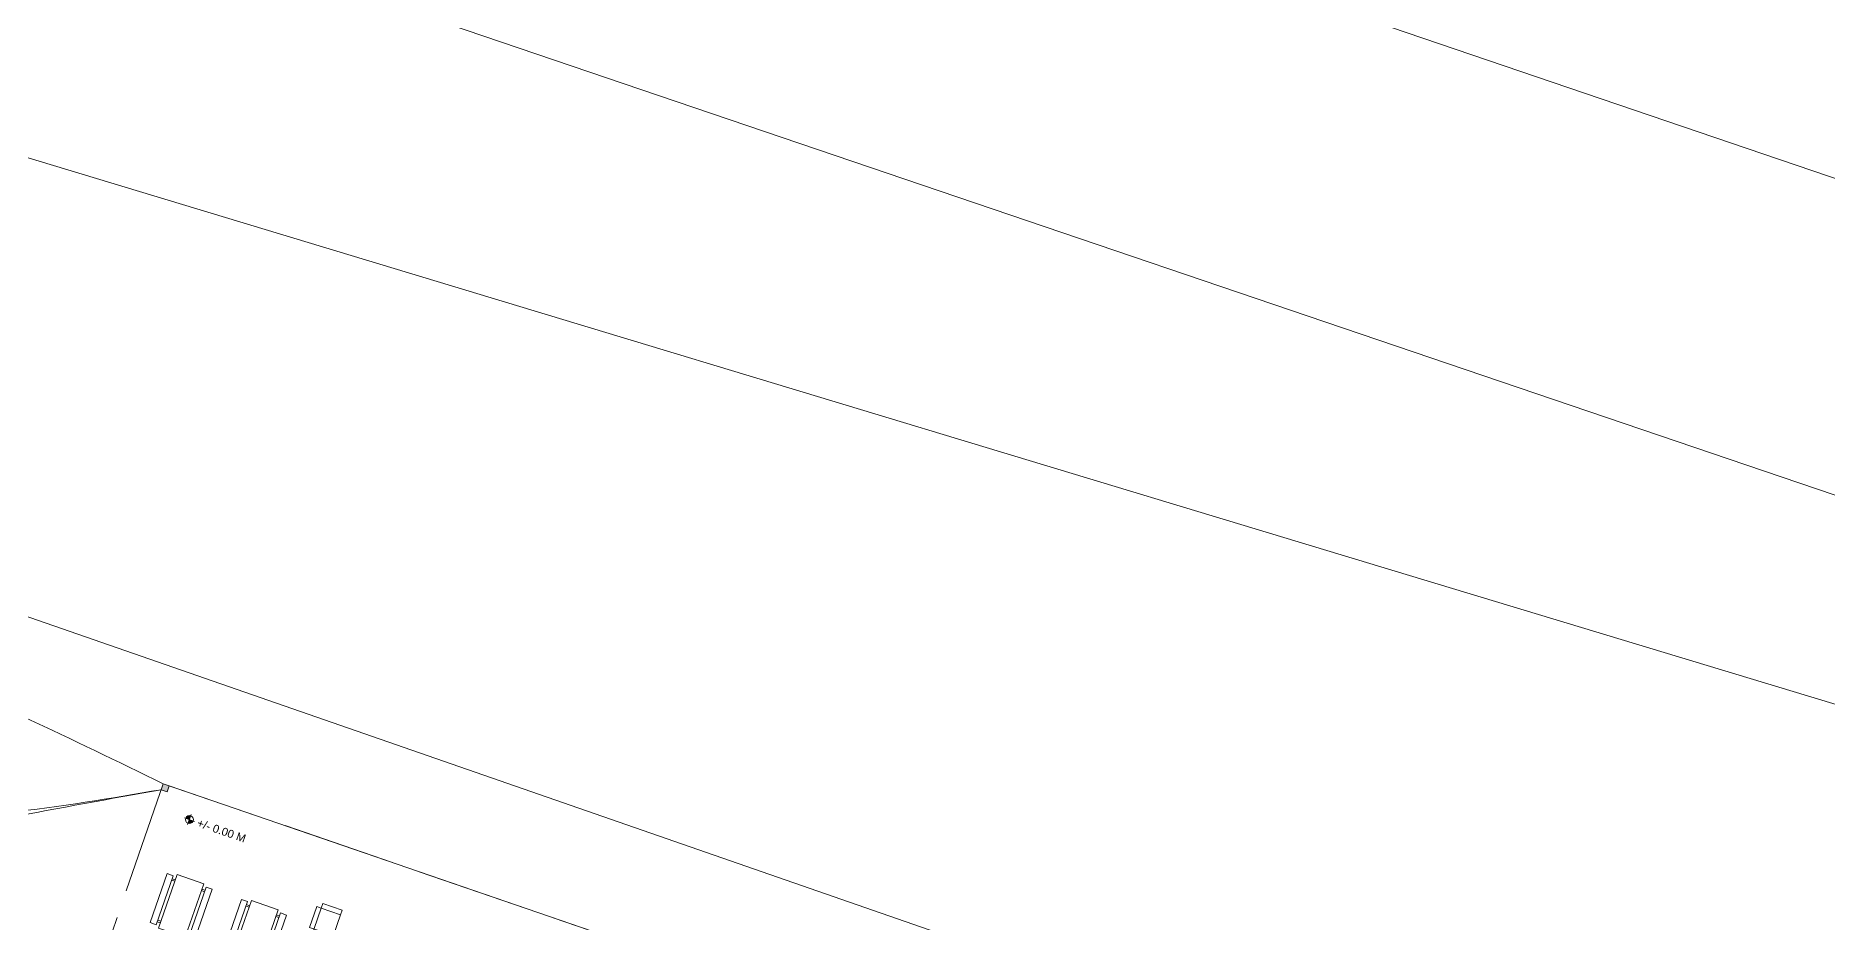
# Model space of a CAD drawing. Header units: metres. Extents: x -48 to 2360, y -1392 to 453.
# Drawn here: x 443.2 to 500.1, y -1241.6 to -1213.4 of the extents above; entities that cross this region are included whole.
import ezdxf
from ezdxf.enums import TextEntityAlignment as Align

# ---------------------------------------------------------------- set-up
doc = ezdxf.new("R2010")
doc.units = ezdxf.units.M
doc.linetypes.add('ACAD_ISO02W100', pattern=[15, 12, -3])
doc.layers.get('0').update_dxf_attribs({"color": 200})
for name, color, linetype, lineweight, transparency in [('BAÑOS', 201, 'Continuous', 5, 0.7), ('caminos', 213, 'Continuous', 9, 0.5), ('JARDINERAS', 93, 'Continuous', 5, 0.4)]:
    doc.layers.add(name, color=color, linetype=linetype, lineweight=lineweight, transparency=transparency)
for name, color, linetype, lineweight in [('corte3', 215, 'Continuous', 5), ('MUROS', 31, 'Continuous', 9), ('proyecciones nuevas', 170, 'ACAD_ISO02W100', 13), ('TODO', 210, 'Continuous', 5)]:
    doc.layers.add(name, color=color, linetype=linetype, lineweight=lineweight)
doc.styles.get("Standard").update_dxf_attribs({"font": 'arial.ttf'})

# ---------------------------------------------------------------- blocks, each defined once
blk = doc.blocks.new('S-Nivel Planta')
at = {"ltscale": 0.5}
h = blk.add_hatch(color=256, dxfattribs=at)
h.paths.add_polyline_path([(-0.06, 0), (0, 0), (0, 0.06, 0.414214)])
h.paths.add_polyline_path([(0, -0.06, 0.414214), (0.06, 0), (0, 0)])
for p, q in [((0.08, 0), (-0.08, 0)), ((0, 0.08), (0, -0.08))]:
    blk.add_line(p, q, dxfattribs=at)
blk.add_circle((0, 0), 0.06, dxfattribs=at)
blk.add_attdef('NIVEL_PLANTA', text='', height=0.12).set_placement((0.13, 0), align=Align.MIDDLE_LEFT)
blk = doc.blocks.new('EUPLS010')
at = {"color": 0, "linetype": 'ByBlock'}
for p, q in [((0, 0.305), (0, 1.205)), ((0, 1.205), (1.8, 1.205)), ((0.076, 1.51), (1.724, 1.51)), ((0.076, 1.306), (0.076, 1.51)), ((0.076, 1.306), (1.724, 1.306)), ((0.178, 1.205), (0.178, 1.306)), ((0.229, 1.205), (0.229, 1.306)), ((1.571, 1.205), (1.571, 1.306)), ((1.622, 1.205), (1.622, 1.306)), ((1.724, 1.306), (1.724, 1.51)), ((1.8, 1.205), (1.8, 0.305)), ((1.8, 0.305), (0, 0.305)), ((1.724, 0.203), (0.076, 0.203)), ((0.076, 0), (0.076, 0.203)), ((1.724, 0), (0.076, 0)), ((0.178, 0.203), (0.178, 0.305)), ((0.229, 0.203), (0.229, 0.305)), ((1.571, 0.203), (1.571, 0.305)), ((1.622, 0.203), (1.622, 0.305)), ((1.724, 0.203), (1.724, 0))]:
    blk.add_line(p, q, dxfattribs=at)

msp = doc.modelspace()

# ---------------------------------------------------------------- hatches: boundary and pattern name
at = {"layer": 'MUROS', "ltscale": 7, "transparency": 33554687}
h = msp.add_hatch(color=256, dxfattribs=at)
h.dxf.hatch_style = 1
h.paths.add_polyline_path([(441.865, -1251.951), (441.767, -1252.235), (442.05, -1252.332), (455.605, -1256.993), (455.703, -1256.709)])
h.paths.add_polyline_path([(445.573, -1242.085), (445.476, -1242.369), (459.031, -1247.03), (459.128, -1246.746)])
h.paths.add_polyline_path([(447.448, -1237.248), (447.259, -1237.183), (447.194, -1237.373), (447.383, -1237.438)])
h.paths.add_polyline_path([(434.643, -1232.991), (434.62, -1232.692), (424.084, -1233.52), (424.107, -1233.819)])
h.paths.add_polyline_path([(412.733, -1225.153), (411.35, -1224.678), (405.601, -1222.701), (405.492, -1223.016), (411.241, -1224.993), (412.761, -1225.515)])
h.paths.add_polyline_path([(417.936, -1235.842), (417.637, -1235.866), (417.668, -1236.265), (417.967, -1236.241)])
h.paths.add_polyline_path([(420.19, -1235.665), (419.891, -1235.689), (419.922, -1236.087), (420.221, -1236.064)])
h.paths.add_polyline_path([(424.259, -1235.747), (423.752, -1229.295), (413.423, -1230.106), (413.446, -1230.405), (419.439, -1229.934), (419.54, -1231.225), (419.839, -1231.202), (419.738, -1229.911), (423.476, -1229.617), (423.936, -1235.471), (420.198, -1235.765), (420.221, -1236.064)])
h.paths.add_polyline_path([(417.645, -1235.965), (413.906, -1236.259), (413.93, -1236.558), (417.668, -1236.265)])
h.paths.add_polyline_path([(413.906, -1236.259), (413.607, -1236.283), (413.631, -1236.582), (413.93, -1236.558)])
h.paths.add_polyline_path([(413.446, -1230.405), (413.147, -1230.429), (413.607, -1236.283), (413.906, -1236.259)])
h.paths.add_polyline_path([(413.423, -1230.106), (413.124, -1230.13), (413.147, -1230.429), (413.446, -1230.405)])
h.paths.add_polyline_path([(417.484, -1230.088), (417.185, -1230.112), (417.286, -1231.402), (417.585, -1231.379), (417.585, -1231.373)], flags=17)
h.paths.add_polyline_path([(417.609, -1231.678), (417.31, -1231.701), (417.387, -1232.687), (417.686, -1232.664)], flags=17)
h.paths.add_polyline_path([(419.863, -1231.501), (419.564, -1231.524), (419.641, -1232.51), (419.94, -1232.487)], flags=17)
h.paths.add_polyline_path([(419.964, -1232.786), (419.665, -1232.809), (419.743, -1233.801), (420.042, -1233.777)], flags=17)
h.paths.add_polyline_path([(417.71, -1232.963), (417.411, -1232.986), (417.489, -1233.978), (417.788, -1233.955)], flags=17)

# ---------------------------------------------------------------- linework, layer by layer
at = {"layer": 'BAÑOS', "ltscale": 7, "transparency": 33554508}
for points in [[(452.284, -1241.136), (452.334, -1240.994), (452.948, -1241.207), (452.898, -1241.349)], [(452.898, -1241.349), (452.284, -1241.136), (451.825, -1242.458), (452.439, -1242.671), (452.898, -1241.349)], [(452.669, -1242.01), (451.913, -1241.748), (452.143, -1241.086), (452.284, -1241.136)]]:
    msp.add_lwpolyline(points, dxfattribs=at)
at = {"layer": 'caminos', "ltscale": 7, "transparency": 33554559}
msp.add_lwpolyline([(447.448, -1237.248), (467.118, -1244.012)], dxfattribs=at)
msp.add_spline([(421.834, -1244.615), (428.696, -1241.755), (437.49, -1239.264), (447.194, -1237.373)], degree=3, dxfattribs=at)
at = {"layer": 'JARDINERAS', "transparency": 33554585}
for points in [[(392.135, -1216.027), (395.952, -1218.043), (399.738, -1218.641), (405.354, -1221.308), (408.799, -1222.721), (414.681, -1224.513), (429.764, -1230.215), (438.49, -1233.215), (447.259, -1237.183)], [(421.156, -1235.99), (423.337, -1241.905), (427.94, -1240.48), (431.684, -1238.051), (437.323, -1238.155), (447.194, -1237.373)]]:
    msp.add_spline(points, degree=3, dxfattribs=at)
at = {"layer": 'MUROS', "transparency": 33554687}
msp.add_lwpolyline([(447.448, -1237.248), (447.259, -1237.183), (447.194, -1237.373), (447.383, -1237.438)], close=True, dxfattribs=at)
at = {"layer": 'proyecciones nuevas', "ltscale": 0.3, "transparency": 33554559}
msp.add_lwpolyline([(447.259, -1237.183), (445.476, -1242.369), (465.524, -1249.262), (467.307, -1244.077)], close=True, dxfattribs=at)
at = {"layer": 'TODO', "ltscale": 7, "transparency": 33554687}
msp.add_line((500.042, -1251.699), (389.056, -1213.162), dxfattribs=at)
at = {"layer": 'TODO', "transparency": 33554687, "flags": 128}
for points in [[(267.741, -1160.967), (393.583, -1200.705), (424.963, -1211.839), (517.84, -1239.942), (523.233, -1240.641), (533.563, -1241.043), (538.722, -1239.95), (513.709, -1232.546), (396.145, -1192.59), (303.969, -1160.916)], [(539.319, -1231.202), (332.692, -1160.876)]]:
    msp.add_lwpolyline(points, dxfattribs=at)

# ---------------------------------------------------------------- block references
at = {"layer": 'BAÑOS', "transparency": 33554687, "rotation": 250.8413774730112}
for p in [(447.413, -1239.969), (449.776, -1240.791)]:
    msp.add_blockref('EUPLS010', p, dxfattribs=at)
at = {"layer": 'corte3', "transparency": 33554687, "xscale": 2.117906149620211, "yscale": 2.117906149620211, "zscale": 2.117906149620211, "rotation": 341.0245459803515}
msp.add_blockref('S-Nivel Planta', (448.093, -1238.324), dxfattribs=at).add_auto_attribs({'NIVEL_PLANTA': '+/- 0.00 M'})

doc.saveas('drawing.dxf')
